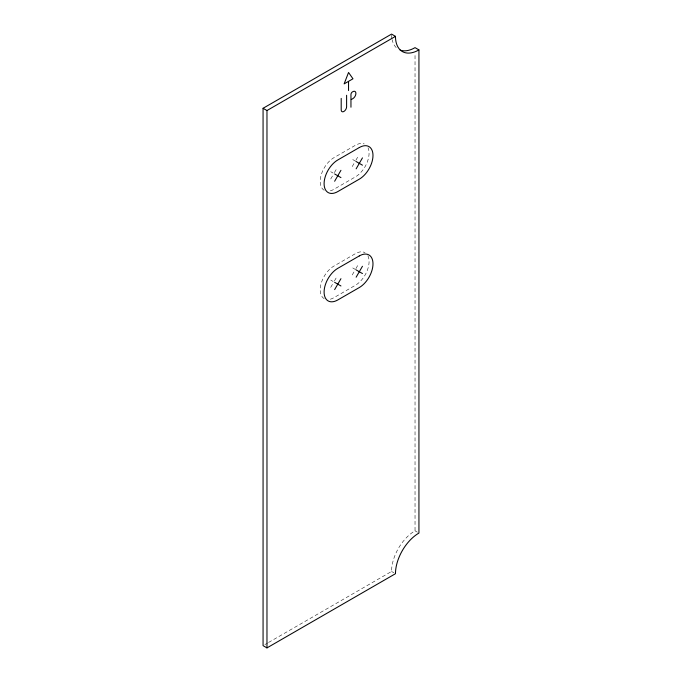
<?xml version="1.0" encoding="UTF-8"?>
<svg xmlns="http://www.w3.org/2000/svg" width="682" height="682" viewBox="0 0 682 682"><rect width="100%" height="100%" fill="white"/><g stroke="black" fill="none" stroke-linecap="round" stroke-linejoin="round"><path stroke-width="0.51" stroke-dasharray="3.41 2.56" d="M330.727 178.991L333.353 174.43M334.41 172.606L337.044 168.045M352.236 166.57L355.39 161.097L352.236 159.273M355.919 160.185L358.553 155.632M330.727 287.361L333.353 282.8M334.41 280.975L337.044 276.423M352.236 274.948L355.39 269.475L352.236 267.651M355.919 268.563L358.553 264.002M264.897 644.584L267.651 642.99M268.572 642.461L391.562 571.456A33.179 19.156 -60 0 1 415.031 530.809L415.031 54.031M330.727 171.694L333.097 173.066M330.727 280.072L333.097 281.436M415.031 530.809L417.375 532.165M391.562 571.456L393.906 572.803M396.191 47.578A33.179 19.156 -60 0 1 392.124 39.65M391.92 38.593A33.179 19.156 -60 0 1 391.587 35.251M330.344 190.832A19.36 11.176 -60 0 0 333.882 189.323L355.39 176.902A19.36 11.176 -60 0 0 368.033 147.755M324.206 190.278A19.36 11.176 -60 0 1 321.239 174.771A19.36 11.176 -60 0 1 333.882 157.713L355.39 145.292A19.36 11.176 -60 0 1 364.188 143.911M330.344 299.202A19.36 11.176 -60 0 0 333.882 297.693L355.39 285.281A19.36 11.176 -60 0 0 367.248 254.727M324.206 298.656A19.36 11.176 -60 0 1 321.239 283.141A19.36 11.176 -60 0 1 333.882 266.091L355.39 253.67A19.36 11.176 -60 0 1 365.066 252.707"/><path stroke-width="1.02" d="M334.632 181.25L340.949 170.304M356.14 168.829L362.457 157.883M334.632 289.62L340.949 278.682M356.14 277.199L362.457 266.261M263.064 108.293L391.562 34.1L395.475 36.359A33.179 19.156 -60 0 0 418.936 49.905L418.936 533.068A33.179 19.156 -60 0 0 395.475 573.707L266.969 647.9L263.064 645.641L263.064 108.293L266.969 110.544L395.475 36.359M348.238 81.525L344.12 83.903L348.545 72.48L352.978 78.788L348.545 81.346L348.545 90.544M351.273 99.546L352.884 98.617A4.263 2.464 -60 0 0 355.893 93.391A4.263 2.464 -60 0 0 352.884 91.652L352.423 91.917A2.072 1.194 -60 0 0 350.957 94.457L350.957 107.219M418.936 49.905L415.031 47.646A33.179 19.156 -60 0 1 400.121 50.084M356.14 161.532L362.457 165.18M334.632 173.953L340.949 177.601M356.14 269.91L362.457 273.559M334.632 282.322L340.949 285.971M346.609 95.275L346.609 106.759A3.828 2.208 -60 0 1 343.907 111.447A3.828 2.208 -60 0 1 341.196 109.879L341.196 98.396M266.969 110.544L266.969 647.9M359.303 147.551L337.795 159.972A19.36 11.176 -60 0 0 324.103 183.68A19.36 11.176 -60 0 0 337.795 191.582L359.303 179.161A19.36 11.176 -60 0 0 372.986 155.453A19.36 11.176 -60 0 0 359.303 147.551M359.303 255.929L337.795 268.341A19.36 11.176 -60 0 0 324.103 292.049A19.36 11.176 -60 0 0 337.795 299.952L359.303 287.54A19.36 11.176 -60 0 0 372.986 263.832A19.36 11.176 -60 0 0 359.303 255.929"/></g></svg>
